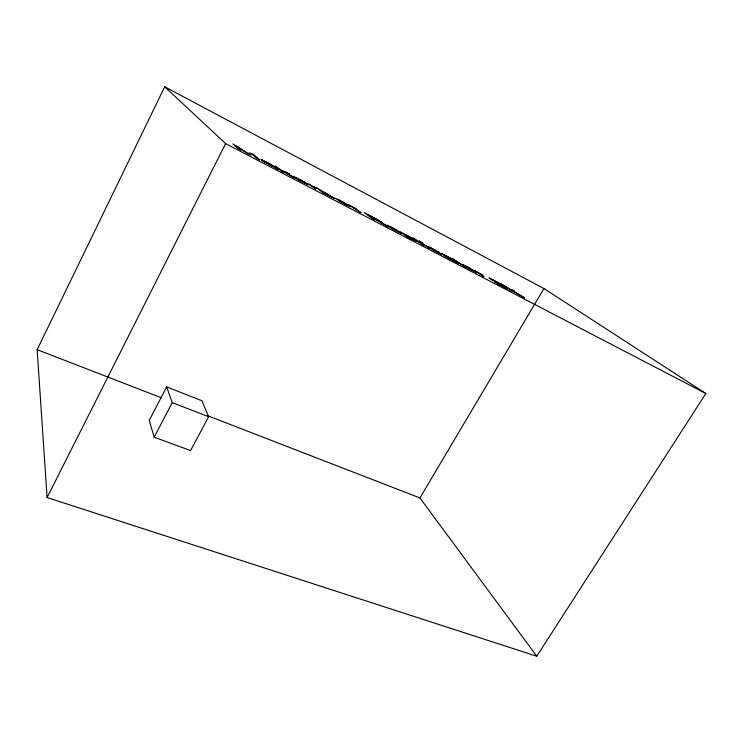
<?xml version="1.0" encoding="UTF-8"?>
<svg xmlns="http://www.w3.org/2000/svg" width="743" height="743" viewBox="0 0 743 743"><rect width="100%" height="100%" fill="white"/><g stroke="black" fill="none" stroke-linecap="round" stroke-linejoin="round"><path stroke-width="1.11" d="M37.15 349.674L164.705 86.773L543.941 288.535L705.85 393.511L536.762 656.227L47.088 497.541L37.15 349.674L161.5 397.839M47.088 497.541L225.612 143.603L164.705 86.773M166.664 386.889L149.269 420.389L154.172 437.2L190.579 450.592L208.607 416.73L201.91 400.756L166.664 386.889L172.218 402.641L154.172 437.2M536.762 656.227L419.944 497.949L543.941 288.535M208.003 415.857L419.944 497.949M172.218 402.641L208.607 416.73M298.872 179.044L295.723 177.642L304.574 182.416L292.965 176.202L299.977 180.828L308.354 184.84L296.429 178.357L307.89 184.329L300.051 179.472M225.612 143.603L705.85 393.511M382.366 222.584L380.992 222.148L388.403 226.903L371.24 217.179L374.537 219.677L371.806 218.256L364.274 212.517L382.366 222.584M262.01 160.497L278.634 169.71L271.91 164.918L261.025 159.429L271.204 164.918L262.01 160.497M350.371 206.684L342.365 202.923L335.223 198.232L342.969 201.882L350.371 206.684M401.582 233.432L394.384 230.024L386.862 225.175L394.449 228.779L400.839 232.8L390.419 227.367L401.582 233.432M443.747 254.71L441.286 253.372L450.082 257.877L458.431 263.403L446.487 257.115L443.422 255.081L450.277 258.313L443.747 254.71M334.424 198.362L322.908 192.781L316.202 187.412L334.424 198.362M479.616 273.47L483.962 276.702L474.963 270.749L482.318 274.789L479.616 273.47M494.903 281.941L507.785 289.12L497.336 283.473C514.5 290.68 477.61 271.511 492.618 280.139L491.782 279.461L499.324 283.659L494.903 281.941M338.084 199.644L347.603 205.328L338.084 199.644M416.563 241.261L407.953 236.943L411.065 239.246L408.669 238.001L400.328 231.816L410.34 237.101L416.563 241.261M476.811 272.718L468.982 268.845L462.406 264.452L469.947 268.195L476.811 272.718M511.639 289.445L511.035 289.761L500.076 283.408L510.534 289.677L509.373 289.946L512.215 291.423L512.939 291.098L524.539 297.85L513.413 291.182L514.36 290.866L511.639 289.445M404.898 234.482L413.99 239.887L404.898 234.482M252.286 154.349L250.428 155.008L247.382 153.42L236.469 146.092L240.89 150.04L237.918 148.489L232.847 143.901L248.097 153.485L249.992 152.854L254.236 155.073L259.734 159.856L256.837 158.343L252.286 154.349M322.351 191.471L331.759 197.006L322.351 191.471M430.884 248.023L442.131 254.673L434.386 250.8L428.191 246.602L439.707 252.787L430.884 248.023M474.359 271.399L464.877 265.79L474.359 271.399M272.662 166.172L264.972 162.095L272.662 166.172M379.692 221.21L367.813 214.569L379.692 221.21M389.676 226.522L397.616 230.943L389.676 226.522M446.125 256.493L452.598 260.05L446.125 256.493M313.286 186.716L315.924 189.14L308.54 183.911L316.759 188.416L313.286 186.716M286.222 172.274L281.263 170.268L275.291 166.06L281.198 171.039L283.789 172.395L282.136 171.001L283.817 171.698L294.451 177.948L285.219 172.265L289.594 174.029L286.222 172.274M465.452 267.053L452.673 258.778L465.452 267.053M360.819 212.535L348.578 204.808L355.423 208.384L356.157 208.941L353.807 207.715L360.819 212.535M423.798 245.348L413.099 238.001L423.798 245.348M429.668 248.413L421.132 242.673L429.668 248.413M421.179 242.218L418.848 241.001L422.34 243.063L421.179 242.218"/></g></svg>
